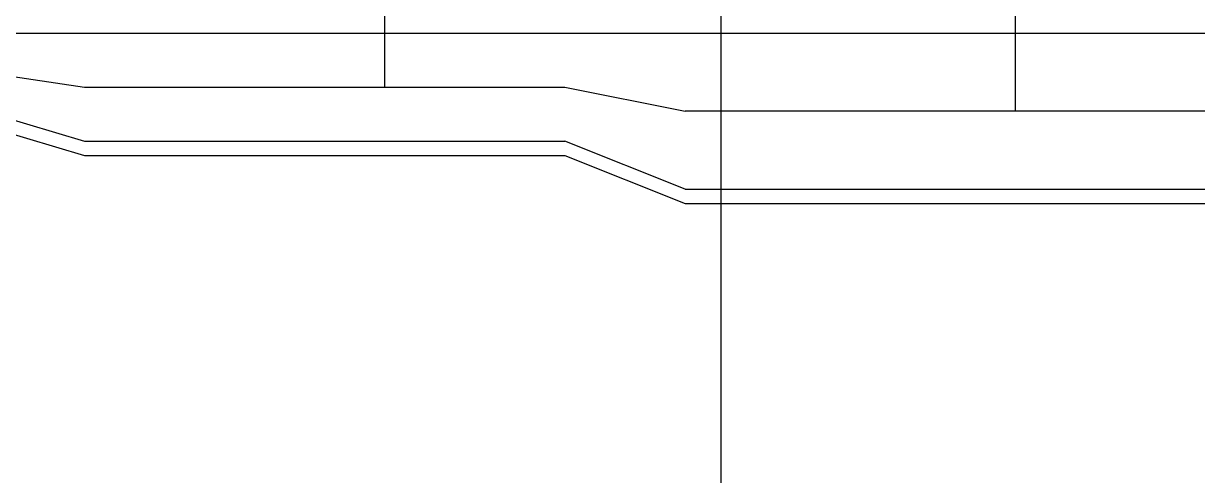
# Model space of a CAD drawing. Header units: metres. Extents: x -170 to 1091, y -90 to 504.
# Drawn here: x 188.39 to 207.93, y 43.45 to 50.99 of the extents above; entities that cross this region are included whole.
import ezdxf

# ---------------------------------------------------------------- set-up
doc = ezdxf.new("R2010")
doc.units = ezdxf.units.M
doc.linetypes.add('CENTER', pattern=[50.8, 31.75, -6.35, 6.35, -6.35])
doc.linetypes.add('PF_CENTER', pattern=[400, 250, -50, 50, -50])
for name, color, linetype in [('01', 7, 'CONTINUOUS'), ('05', 4, 'PF_CENTER'), ('方格网', 6, 'CONTINUOUS'), ('热媒站中心线', 3, 'CENTER')]:
    doc.layers.add(name, color=color, linetype=linetype)

msp = doc.modelspace()

# ---------------------------------------------------------------- linework, layer by layer
at = {"layer": '01', "ltscale": 8}
for p, q in [((172.64, 50.824, 0), (221.264, 50.824)), ((187.4, 49.624, 0), (189.4, 49.024, 0)), ((187.4, 49.384, 0), (189.4, 48.784, 0)), ((189.4, 49.024, 0), (197.4, 49.024, 0)), ((199.4, 48.224, 0), (197.4, 49.024, 0)), ((189.4, 48.784, 0), (197.4, 48.784, 0)), ((197.4, 48.784, 0), (199.4, 47.984, 0)), ((199.4, 48.224), (221.264, 48.224)), ((199.4, 47.984), (221.46, 47.984))]:
    msp.add_line(p, q, dxfattribs=at)
at = {"layer": '05', "ltscale": 8}
for p, q in [((187.4, 50.224, 0), (189.4, 49.924, 0)), ((189.4, 49.924, 0), (197.4, 49.924, 0)), ((197.4, 49.924, 0), (199.4, 49.524, 0)), ((246.8, 49.524, 0), (199.4, 49.524))]:
    msp.add_line(p, q, dxfattribs=at)
at = {"layer": '方格网', "color": 6, "linetype": 'Continuous'}
msp.add_line((200, -54.65), (200, 494.065), dxfattribs=at)
at = {"layer": '热媒站中心线', "ltscale": 5}
for p, q in [((194.4, 49.924, 0), (194.4, 59.746, 0)), ((204.9, 49.524, 0), (204.9, 59.746, 0))]:
    msp.add_line(p, q, dxfattribs=at)

doc.saveas('drawing.dxf')
